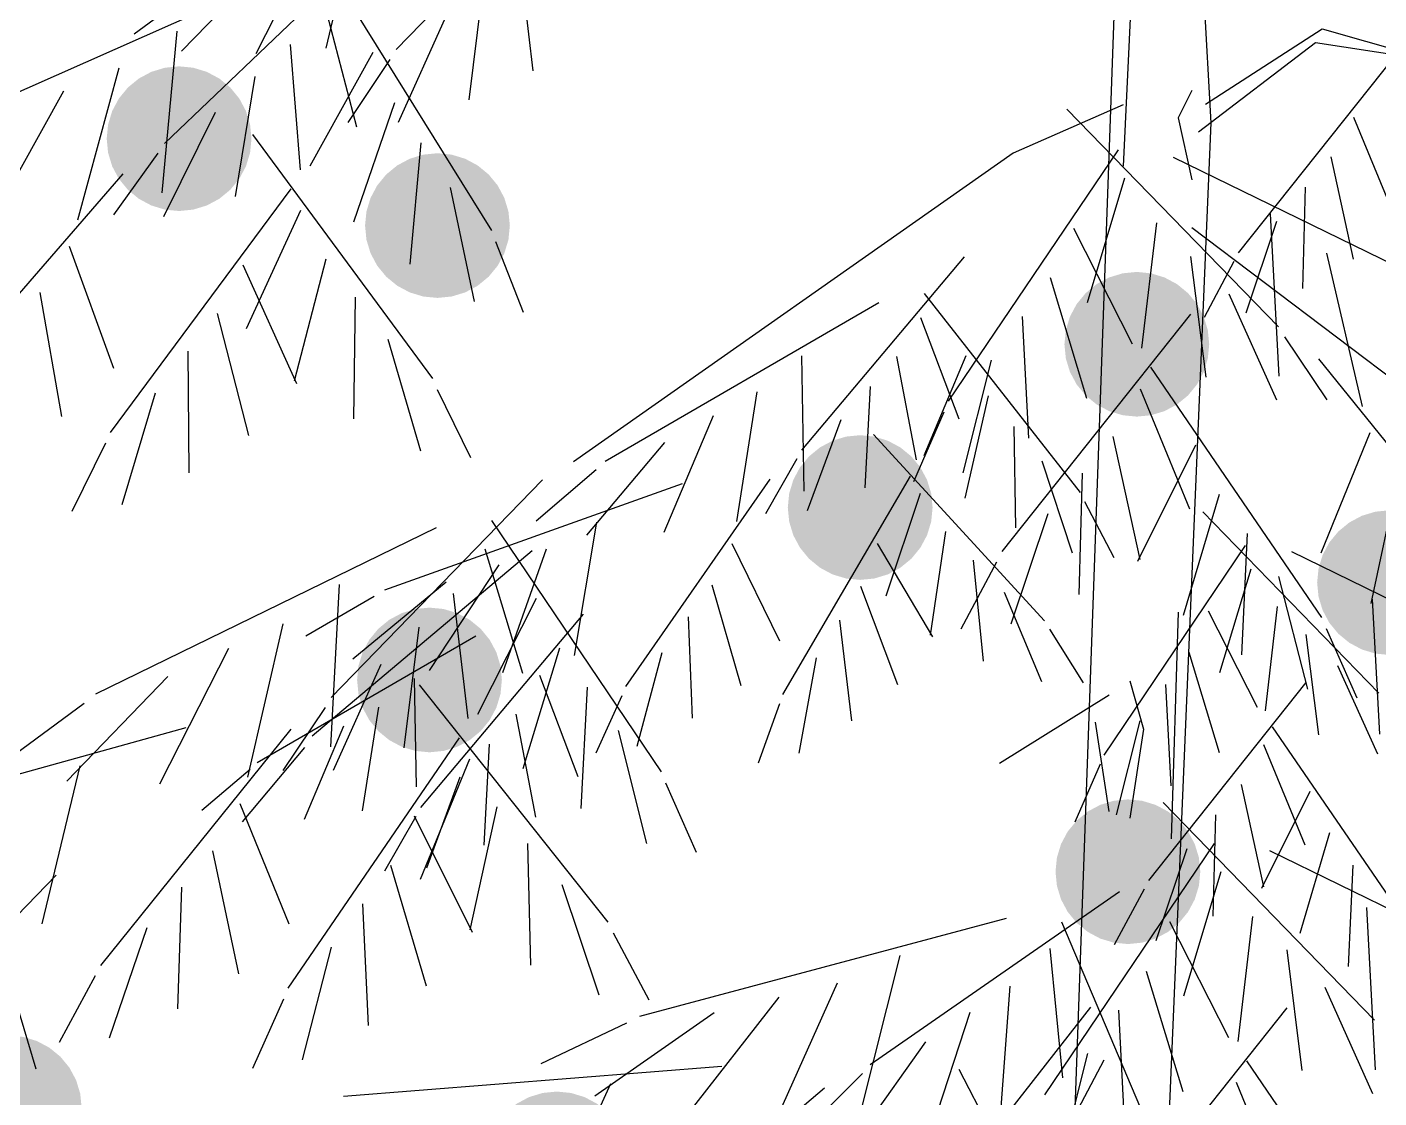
# Model space of a CAD drawing. Extents: x 0 to 1.57, y 0.06 to 3.19.
# Drawn here: x 0.4062 to 0.8731, y 1.1968 to 1.5669 of the extents above; entities that cross this region are included whole.
import ezdxf

# ---------------------------------------------------------------- set-up
doc = ezdxf.new("R2010")
doc.units = 0
doc.header["$LTSCALE"] = 1.2
doc.layers.get('0').update_dxf_attribs({"linetype": 'CONTINUOUS'})
doc.layers.add('ARQ-VEG', color=2, linetype='CONTINUOUS')

# ---------------------------------------------------------------- blocks, each defined once
blk = doc.blocks.new('*U12')
at = {"layer": 'ARQ-VEG'}
for points in [[(0.53562, 1.31814), (0.5313, 1.36203), (0.53562, 1.36434)], [(0.54031, 1.31672), (0.53562, 1.36434), (0.54031, 1.36576)], [(0.53562, 1.31814), (0.53562, 1.36434), (0.54031, 1.31672)], [(0.54519, 1.31624), (0.54031, 1.36576), (0.54519, 1.36624)], [(0.54031, 1.31672), (0.54031, 1.36576), (0.54519, 1.31624)], [(0.54519, 1.31624), (0.54519, 1.36624), (0.55007, 1.31672)], [(0.55007, 1.31672), (0.54519, 1.36624), (0.55007, 1.36576)], [(0.55007, 1.31672), (0.55007, 1.36576), (0.55476, 1.31814)], [(0.55476, 1.31814), (0.55007, 1.36576), (0.55476, 1.36434)], [(0.55476, 1.31814), (0.55476, 1.36434), (0.55908, 1.32045)], [(0.55908, 1.32045), (0.55476, 1.36434), (0.55908, 1.36203)], [(0.52751, 1.32356), (0.5244, 1.35513), (0.52751, 1.35892)], [(0.5313, 1.32045), (0.52751, 1.35892), (0.5313, 1.36203)], [(0.52751, 1.32356), (0.52751, 1.35892), (0.5313, 1.32045)], [(0.5313, 1.32045), (0.5313, 1.36203), (0.53562, 1.31814)], [(0.55908, 1.32045), (0.55908, 1.36203), (0.56287, 1.32356)], [(0.56287, 1.32356), (0.55908, 1.36203), (0.56287, 1.35892)], [(0.56287, 1.32356), (0.56287, 1.35892), (0.56598, 1.32735)], [(0.56598, 1.32735), (0.56287, 1.35892), (0.56598, 1.35513)], [(0.5244, 1.32735), (0.52209, 1.35081), (0.5244, 1.35513)], [(0.5244, 1.32735), (0.5244, 1.35513), (0.52751, 1.32356)], [(0.56598, 1.32735), (0.56598, 1.35513), (0.56829, 1.33167)], [(0.56829, 1.33167), (0.56598, 1.35513), (0.56829, 1.35081)], [(0.52209, 1.33167), (0.52067, 1.34612), (0.52209, 1.35081)], [(0.52209, 1.33167), (0.52209, 1.35081), (0.5244, 1.32735)], [(0.56829, 1.33167), (0.56829, 1.35081), (0.56971, 1.33636)], [(0.56971, 1.33636), (0.56829, 1.35081), (0.56971, 1.34612)], [(0.52067, 1.33636), (0.52019, 1.34124), (0.52067, 1.34612)], [(0.52067, 1.33636), (0.52067, 1.34612), (0.52209, 1.33167)], [(0.56971, 1.33636), (0.56971, 1.34612), (0.57019, 1.34124)]]:
    blk.add_solid(points, dxfattribs=at)
blk = doc.blocks.new('*U14')
at = {"layer": 'ARQ-VEG'}
for points in [[(0.86716, 1.35178), (0.86284, 1.39566), (0.86716, 1.39797)], [(0.87185, 1.35035), (0.86716, 1.39797), (0.87185, 1.39939)], [(0.86716, 1.35178), (0.86716, 1.39797), (0.87185, 1.35035)], [(0.87673, 1.34987), (0.87185, 1.39939), (0.87673, 1.39987)], [(0.87185, 1.35035), (0.87185, 1.39939), (0.87673, 1.34987)], [(0.87673, 1.34987), (0.87673, 1.39987), (0.8816, 1.35035)], [(0.8816, 1.35035), (0.87673, 1.39987), (0.8816, 1.39939)], [(0.8816, 1.35035), (0.8816, 1.39939), (0.88629, 1.35178)], [(0.88629, 1.35178), (0.8816, 1.39939), (0.88629, 1.39797)], [(0.88629, 1.35178), (0.88629, 1.39797), (0.89062, 1.35409)], [(0.89062, 1.35409), (0.88629, 1.39797), (0.89062, 1.39566)], [(0.85905, 1.3572), (0.85594, 1.38876), (0.85905, 1.39255)], [(0.86284, 1.35409), (0.85905, 1.39255), (0.86284, 1.39566)], [(0.85905, 1.3572), (0.85905, 1.39255), (0.86284, 1.35409)], [(0.86284, 1.35409), (0.86284, 1.39566), (0.86716, 1.35178)], [(0.89062, 1.35409), (0.89062, 1.39566), (0.8944, 1.3572)], [(0.8944, 1.3572), (0.89062, 1.39566), (0.8944, 1.39255)], [(0.8944, 1.3572), (0.8944, 1.39255), (0.89751, 1.36098)], [(0.89751, 1.36098), (0.8944, 1.39255), (0.89751, 1.38876)], [(0.85594, 1.36098), (0.85363, 1.38444), (0.85594, 1.38876)], [(0.85594, 1.36098), (0.85594, 1.38876), (0.85905, 1.3572)], [(0.89751, 1.36098), (0.89751, 1.38876), (0.89982, 1.36531)], [(0.89982, 1.36531), (0.89751, 1.38876), (0.89982, 1.38444)], [(0.85363, 1.36531), (0.85221, 1.37975), (0.85363, 1.38444)], [(0.85363, 1.36531), (0.85363, 1.38444), (0.85594, 1.36098)], [(0.89982, 1.36531), (0.89982, 1.38444), (0.90125, 1.37)], [(0.90125, 1.37), (0.89982, 1.38444), (0.90125, 1.37975)], [(0.85221, 1.37), (0.85173, 1.37487), (0.85221, 1.37975)], [(0.85221, 1.37), (0.85221, 1.37975), (0.85363, 1.36531)], [(0.90125, 1.37), (0.90125, 1.37975), (0.90173, 1.37487)]]:
    blk.add_solid(points, dxfattribs=at)
blk = doc.blocks.new('*U17')
at = {"layer": 'ARQ-VEG'}
for points in [[(0.44915, 1.5052), (0.44483, 1.54908), (0.44915, 1.55139)], [(0.45384, 1.50377), (0.44915, 1.55139), (0.45384, 1.55281)], [(0.44915, 1.5052), (0.44915, 1.55139), (0.45384, 1.50377)], [(0.45872, 1.50329), (0.45384, 1.55281), (0.45872, 1.55329)], [(0.45384, 1.50377), (0.45384, 1.55281), (0.45872, 1.50329)], [(0.45872, 1.50329), (0.45872, 1.55329), (0.46359, 1.50377)], [(0.46359, 1.50377), (0.45872, 1.55329), (0.46359, 1.55281)], [(0.46359, 1.50377), (0.46359, 1.55281), (0.46828, 1.5052)], [(0.46828, 1.5052), (0.46359, 1.55281), (0.46828, 1.55139)], [(0.46828, 1.5052), (0.46828, 1.55139), (0.47261, 1.50751)], [(0.47261, 1.50751), (0.46828, 1.55139), (0.47261, 1.54908)], [(0.44104, 1.51062), (0.43793, 1.54218), (0.44104, 1.54597)], [(0.44483, 1.50751), (0.44104, 1.54597), (0.44483, 1.54908)], [(0.44104, 1.51062), (0.44104, 1.54597), (0.44483, 1.50751)], [(0.44483, 1.50751), (0.44483, 1.54908), (0.44915, 1.5052)], [(0.47261, 1.50751), (0.47261, 1.54908), (0.47639, 1.51062)], [(0.47639, 1.51062), (0.47261, 1.54908), (0.47639, 1.54597)], [(0.47639, 1.51062), (0.47639, 1.54597), (0.4795, 1.5144)], [(0.4795, 1.5144), (0.47639, 1.54597), (0.4795, 1.54218)], [(0.43793, 1.5144), (0.43562, 1.53786), (0.43793, 1.54218)], [(0.43793, 1.5144), (0.43793, 1.54218), (0.44104, 1.51062)], [(0.4795, 1.5144), (0.4795, 1.54218), (0.48181, 1.51873)], [(0.48181, 1.51873), (0.4795, 1.54218), (0.48181, 1.53786)], [(0.43562, 1.51873), (0.4342, 1.53317), (0.43562, 1.53786)], [(0.43562, 1.51873), (0.43562, 1.53786), (0.43793, 1.5144)], [(0.48181, 1.51873), (0.48181, 1.53786), (0.48324, 1.52342)], [(0.48324, 1.52342), (0.48181, 1.53786), (0.48324, 1.53317)], [(0.4342, 1.52342), (0.43372, 1.52829), (0.4342, 1.53317)], [(0.4342, 1.52342), (0.4342, 1.53317), (0.43562, 1.51873)], [(0.48324, 1.52342), (0.48324, 1.53317), (0.48372, 1.52829)]]:
    blk.add_solid(points, dxfattribs=at)
blk = doc.blocks.new('*U63')
at = {"layer": 'ARQ-VEG'}
for points in [[(0.68905, 1.3763), (0.68436, 1.42391), (0.68905, 1.42534)], [(0.69393, 1.37582), (0.68905, 1.42534), (0.69393, 1.42582)], [(0.68905, 1.3763), (0.68905, 1.42534), (0.69393, 1.37582)], [(0.69393, 1.37582), (0.69393, 1.42582), (0.6988, 1.3763)], [(0.6988, 1.3763), (0.69393, 1.42582), (0.6988, 1.42534)], [(0.6988, 1.3763), (0.6988, 1.42534), (0.70349, 1.37772)], [(0.70349, 1.37772), (0.6988, 1.42534), (0.70349, 1.42391)], [(0.68004, 1.38003), (0.67625, 1.41849), (0.68004, 1.4216)], [(0.68436, 1.37772), (0.68004, 1.4216), (0.68436, 1.42391)], [(0.68004, 1.38003), (0.68004, 1.4216), (0.68436, 1.37772)], [(0.68436, 1.37772), (0.68436, 1.42391), (0.68905, 1.3763)], [(0.70349, 1.37772), (0.70349, 1.42391), (0.70781, 1.38003)], [(0.70781, 1.38003), (0.70349, 1.42391), (0.70781, 1.4216)], [(0.70781, 1.38003), (0.70781, 1.4216), (0.7116, 1.38314)], [(0.7116, 1.38314), (0.70781, 1.4216), (0.7116, 1.41849)], [(0.67314, 1.38693), (0.67083, 1.41038), (0.67314, 1.41471)], [(0.67625, 1.38314), (0.67314, 1.41471), (0.67625, 1.41849)], [(0.67314, 1.38693), (0.67314, 1.41471), (0.67625, 1.38314)], [(0.67625, 1.38314), (0.67625, 1.41849), (0.68004, 1.38003)], [(0.7116, 1.38314), (0.7116, 1.41849), (0.71471, 1.38693)], [(0.71471, 1.38693), (0.7116, 1.41849), (0.71471, 1.41471)], [(0.71471, 1.38693), (0.71471, 1.41471), (0.71702, 1.39125)], [(0.71702, 1.39125), (0.71471, 1.41471), (0.71702, 1.41038)], [(0.67083, 1.39125), (0.66941, 1.40569), (0.67083, 1.41038)], [(0.67083, 1.39125), (0.67083, 1.41038), (0.67314, 1.38693)], [(0.71702, 1.39125), (0.71702, 1.41038), (0.71845, 1.39594)], [(0.71845, 1.39594), (0.71702, 1.41038), (0.71845, 1.40569)], [(0.66941, 1.39594), (0.66893, 1.40082), (0.66941, 1.40569)], [(0.66941, 1.39594), (0.66941, 1.40569), (0.67083, 1.39125)], [(0.71845, 1.39594), (0.71845, 1.40569), (0.71893, 1.40082)]]:
    blk.add_solid(points, dxfattribs=at)
blk = doc.blocks.new('*U65')
at = {"layer": 'ARQ-VEG'}
for points in [[(0.38618, 1.17257), (0.38239, 1.21104), (0.38618, 1.21415)], [(0.3905, 1.17026), (0.38618, 1.21415), (0.3905, 1.21646)], [(0.38618, 1.17257), (0.38618, 1.21415), (0.3905, 1.17026)], [(0.39519, 1.16884), (0.3905, 1.21646), (0.39519, 1.21788)], [(0.3905, 1.17026), (0.3905, 1.21646), (0.39519, 1.16884)], [(0.40007, 1.16836), (0.39519, 1.21788), (0.40007, 1.21836)], [(0.39519, 1.16884), (0.39519, 1.21788), (0.40007, 1.16836)], [(0.40007, 1.16836), (0.40007, 1.21836), (0.40495, 1.16884)], [(0.40495, 1.16884), (0.40007, 1.21836), (0.40495, 1.21788)], [(0.40495, 1.16884), (0.40495, 1.21788), (0.40964, 1.17026)], [(0.40964, 1.17026), (0.40495, 1.21788), (0.40964, 1.21646)], [(0.40964, 1.17026), (0.40964, 1.21646), (0.41396, 1.17257)], [(0.41396, 1.17257), (0.40964, 1.21646), (0.41396, 1.21415)], [(0.41396, 1.17257), (0.41396, 1.21415), (0.41775, 1.17568)], [(0.41775, 1.17568), (0.41396, 1.21415), (0.41775, 1.21104)], [(0.38239, 1.17568), (0.37928, 1.20725), (0.38239, 1.21104)], [(0.38239, 1.17568), (0.38239, 1.21104), (0.38618, 1.17257)], [(0.41775, 1.17568), (0.41775, 1.21104), (0.42086, 1.17947)], [(0.42086, 1.17947), (0.41775, 1.21104), (0.42086, 1.20725)], [(0.37928, 1.17947), (0.37697, 1.20293), (0.37928, 1.20725)], [(0.37928, 1.17947), (0.37928, 1.20725), (0.38239, 1.17568)], [(0.42086, 1.17947), (0.42086, 1.20725), (0.42317, 1.18379)], [(0.42317, 1.18379), (0.42086, 1.20725), (0.42317, 1.20293)], [(0.37697, 1.18379), (0.37555, 1.19824), (0.37697, 1.20293)], [(0.37697, 1.18379), (0.37697, 1.20293), (0.37928, 1.17947)], [(0.42317, 1.18379), (0.42317, 1.20293), (0.42459, 1.18848)], [(0.42459, 1.18848), (0.42317, 1.20293), (0.42459, 1.19824)], [(0.37555, 1.18848), (0.37507, 1.19336), (0.37555, 1.19824)], [(0.37555, 1.18848), (0.37555, 1.19824), (0.37697, 1.18379)], [(0.42459, 1.18848), (0.42459, 1.19824), (0.42507, 1.19336)]]:
    blk.add_solid(points, dxfattribs=at)
blk = doc.blocks.new('*U103')
at = {"layer": 'ARQ-VEG'}
for points in [[(0.54306, 1.47374), (0.53837, 1.52135), (0.54306, 1.52278)], [(0.54794, 1.47326), (0.54306, 1.52278), (0.54794, 1.52326)], [(0.54306, 1.47374), (0.54306, 1.52278), (0.54794, 1.47326)], [(0.54794, 1.47326), (0.54794, 1.52326), (0.55282, 1.47374)], [(0.55282, 1.47374), (0.54794, 1.52326), (0.55282, 1.52278)], [(0.55282, 1.47374), (0.55282, 1.52278), (0.55751, 1.47516)], [(0.55751, 1.47516), (0.55282, 1.52278), (0.55751, 1.52135)], [(0.53405, 1.47747), (0.53026, 1.51593), (0.53405, 1.51904)], [(0.53837, 1.47516), (0.53405, 1.51904), (0.53837, 1.52135)], [(0.53405, 1.47747), (0.53405, 1.51904), (0.53837, 1.47516)], [(0.53837, 1.47516), (0.53837, 1.52135), (0.54306, 1.47374)], [(0.55751, 1.47516), (0.55751, 1.52135), (0.56183, 1.47747)], [(0.56183, 1.47747), (0.55751, 1.52135), (0.56183, 1.51904)], [(0.56183, 1.47747), (0.56183, 1.51904), (0.56562, 1.48058)], [(0.56562, 1.48058), (0.56183, 1.51904), (0.56562, 1.51593)], [(0.53026, 1.48058), (0.52715, 1.51215), (0.53026, 1.51593)], [(0.53026, 1.48058), (0.53026, 1.51593), (0.53405, 1.47747)], [(0.56562, 1.48058), (0.56562, 1.51593), (0.56873, 1.48437)], [(0.56873, 1.48437), (0.56562, 1.51593), (0.56873, 1.51215)], [(0.52715, 1.48437), (0.52484, 1.50782), (0.52715, 1.51215)], [(0.52715, 1.48437), (0.52715, 1.51215), (0.53026, 1.48058)], [(0.56873, 1.48437), (0.56873, 1.51215), (0.57104, 1.48869)], [(0.57104, 1.48869), (0.56873, 1.51215), (0.57104, 1.50782)], [(0.52484, 1.48869), (0.52342, 1.50313), (0.52484, 1.50782)], [(0.52484, 1.48869), (0.52484, 1.50782), (0.52715, 1.48437)], [(0.57104, 1.48869), (0.57104, 1.50782), (0.57246, 1.49338)], [(0.57246, 1.49338), (0.57104, 1.50782), (0.57246, 1.50313)], [(0.52342, 1.49338), (0.52294, 1.49826), (0.52342, 1.50313)], [(0.52342, 1.49338), (0.52342, 1.50313), (0.52484, 1.48869)], [(0.57246, 1.49338), (0.57246, 1.50313), (0.57294, 1.49826)]]:
    blk.add_solid(points, dxfattribs=at)
blk = doc.blocks.new('*U107')
at = {"layer": 'ARQ-VEG'}
for points in [[(0.7799, 1.43414), (0.77557, 1.47802), (0.7799, 1.48033)], [(0.78459, 1.43272), (0.7799, 1.48033), (0.78459, 1.48176)], [(0.7799, 1.43414), (0.7799, 1.48033), (0.78459, 1.43272)], [(0.78946, 1.43224), (0.78459, 1.48176), (0.78946, 1.48224)], [(0.78459, 1.43272), (0.78459, 1.48176), (0.78946, 1.43224)], [(0.78946, 1.43224), (0.78946, 1.48224), (0.79434, 1.43272)], [(0.79434, 1.43272), (0.78946, 1.48224), (0.79434, 1.48176)], [(0.79434, 1.43272), (0.79434, 1.48176), (0.79903, 1.43414)], [(0.79903, 1.43414), (0.79434, 1.48176), (0.79903, 1.48033)], [(0.79903, 1.43414), (0.79903, 1.48033), (0.80335, 1.43645)], [(0.80335, 1.43645), (0.79903, 1.48033), (0.80335, 1.47802)], [(0.77557, 1.43645), (0.77179, 1.47491), (0.77557, 1.47802)], [(0.77557, 1.43645), (0.77557, 1.47802), (0.7799, 1.43414)], [(0.80335, 1.43645), (0.80335, 1.47802), (0.80714, 1.43956)], [(0.80714, 1.43956), (0.80335, 1.47802), (0.80714, 1.47491)], [(0.76868, 1.44335), (0.76637, 1.4668), (0.76868, 1.47113)], [(0.77179, 1.43956), (0.76868, 1.47113), (0.77179, 1.47491)], [(0.76868, 1.44335), (0.76868, 1.47113), (0.77179, 1.43956)], [(0.77179, 1.43956), (0.77179, 1.47491), (0.77557, 1.43645)], [(0.80714, 1.43956), (0.80714, 1.47491), (0.81025, 1.44335)], [(0.81025, 1.44335), (0.80714, 1.47491), (0.81025, 1.47113)], [(0.81025, 1.44335), (0.81025, 1.47113), (0.81256, 1.44767)], [(0.81256, 1.44767), (0.81025, 1.47113), (0.81256, 1.4668)], [(0.76637, 1.44767), (0.76494, 1.46211), (0.76637, 1.4668)], [(0.76637, 1.44767), (0.76637, 1.4668), (0.76868, 1.44335)], [(0.81256, 1.44767), (0.81256, 1.4668), (0.81398, 1.45236)], [(0.81398, 1.45236), (0.81256, 1.4668), (0.81398, 1.46211)], [(0.76494, 1.45236), (0.76446, 1.45724), (0.76494, 1.46211)], [(0.76494, 1.45236), (0.76494, 1.46211), (0.76637, 1.44767)], [(0.81398, 1.45236), (0.81398, 1.46211), (0.81446, 1.45724)]]:
    blk.add_solid(points, dxfattribs=at)
blk = doc.blocks.new('*U109')
at = {"layer": 'ARQ-VEG'}
for points in [[(0.77681, 1.25188), (0.77249, 1.29576), (0.77681, 1.29807)], [(0.7815, 1.25046), (0.77681, 1.29807), (0.7815, 1.29949)], [(0.77681, 1.25188), (0.77681, 1.29807), (0.7815, 1.25046)], [(0.78638, 1.24997), (0.7815, 1.29949), (0.78638, 1.29997)], [(0.7815, 1.25046), (0.7815, 1.29949), (0.78638, 1.24997)], [(0.78638, 1.24997), (0.78638, 1.29997), (0.79126, 1.25046)], [(0.79126, 1.25046), (0.78638, 1.29997), (0.79126, 1.29949)], [(0.79126, 1.25046), (0.79126, 1.29949), (0.79595, 1.25188)], [(0.79595, 1.25188), (0.79126, 1.29949), (0.79595, 1.29807)], [(0.79595, 1.25188), (0.79595, 1.29807), (0.80027, 1.25419)], [(0.80027, 1.25419), (0.79595, 1.29807), (0.80027, 1.29576)], [(0.77249, 1.25419), (0.7687, 1.29265), (0.77249, 1.29576)], [(0.77249, 1.25419), (0.77249, 1.29576), (0.77681, 1.25188)], [(0.80027, 1.25419), (0.80027, 1.29576), (0.80406, 1.2573)], [(0.80406, 1.2573), (0.80027, 1.29576), (0.80406, 1.29265)], [(0.76559, 1.26109), (0.76328, 1.28454), (0.76559, 1.28886)], [(0.7687, 1.2573), (0.76559, 1.28886), (0.7687, 1.29265)], [(0.76559, 1.26109), (0.76559, 1.28886), (0.7687, 1.2573)], [(0.7687, 1.2573), (0.7687, 1.29265), (0.77249, 1.25419)], [(0.80406, 1.2573), (0.80406, 1.29265), (0.80716, 1.26109)], [(0.80716, 1.26109), (0.80406, 1.29265), (0.80716, 1.28886)], [(0.80716, 1.26109), (0.80716, 1.28886), (0.80947, 1.26541)], [(0.80947, 1.26541), (0.80716, 1.28886), (0.80947, 1.28454)], [(0.76328, 1.26541), (0.76186, 1.27985), (0.76328, 1.28454)], [(0.76328, 1.26541), (0.76328, 1.28454), (0.76559, 1.26109)], [(0.80947, 1.26541), (0.80947, 1.28454), (0.8109, 1.2701)], [(0.8109, 1.2701), (0.80947, 1.28454), (0.8109, 1.27985)], [(0.76186, 1.2701), (0.76138, 1.27497), (0.76186, 1.27985)], [(0.76186, 1.2701), (0.76186, 1.27985), (0.76328, 1.26541)], [(0.8109, 1.2701), (0.8109, 1.27985), (0.81138, 1.27497)]]:
    blk.add_solid(points, dxfattribs=at)
blk = doc.blocks.new('*U110')
at = {"layer": 'ARQ-VEG'}
for points in [[(0.5796, 1.1509), (0.57528, 1.19479), (0.5796, 1.1971)], [(0.58429, 1.14948), (0.5796, 1.1971), (0.58429, 1.19852)], [(0.5796, 1.1509), (0.5796, 1.1971), (0.58429, 1.14948)], [(0.58917, 1.149), (0.58429, 1.19852), (0.58917, 1.199)], [(0.58429, 1.14948), (0.58429, 1.19852), (0.58917, 1.149)], [(0.58917, 1.149), (0.58917, 1.199), (0.59405, 1.14948)], [(0.59405, 1.14948), (0.58917, 1.199), (0.59405, 1.19852)], [(0.59405, 1.14948), (0.59405, 1.19852), (0.59874, 1.1509)], [(0.59874, 1.1509), (0.59405, 1.19852), (0.59874, 1.1971)], [(0.59874, 1.1509), (0.59874, 1.1971), (0.60306, 1.15321)], [(0.60306, 1.15321), (0.59874, 1.1971), (0.60306, 1.19479)], [(0.57149, 1.15632), (0.56838, 1.18789), (0.57149, 1.19168)], [(0.57528, 1.15321), (0.57149, 1.19168), (0.57528, 1.19479)], [(0.57149, 1.15632), (0.57149, 1.19168), (0.57528, 1.15321)], [(0.57528, 1.15321), (0.57528, 1.19479), (0.5796, 1.1509)], [(0.60306, 1.15321), (0.60306, 1.19479), (0.60685, 1.15632)], [(0.60685, 1.15632), (0.60306, 1.19479), (0.60685, 1.19168)], [(0.60685, 1.15632), (0.60685, 1.19168), (0.60996, 1.16011)], [(0.60996, 1.16011), (0.60685, 1.19168), (0.60996, 1.18789)], [(0.56838, 1.16011), (0.56607, 1.18357), (0.56838, 1.18789)], [(0.56838, 1.16011), (0.56838, 1.18789), (0.57149, 1.15632)], [(0.60996, 1.16011), (0.60996, 1.18789), (0.61227, 1.16443)], [(0.61227, 1.16443), (0.60996, 1.18789), (0.61227, 1.18357)], [(0.56607, 1.16443), (0.56465, 1.17888), (0.56607, 1.18357)], [(0.56607, 1.16443), (0.56607, 1.18357), (0.56838, 1.16011)], [(0.61227, 1.16443), (0.61227, 1.18357), (0.61369, 1.16912)], [(0.61369, 1.16912), (0.61227, 1.18357), (0.61369, 1.17888)], [(0.56465, 1.16912), (0.56417, 1.174), (0.56465, 1.17888)], [(0.56465, 1.16912), (0.56465, 1.17888), (0.56607, 1.16443)], [(0.61369, 1.16912), (0.61369, 1.17888), (0.61417, 1.174)]]:
    blk.add_solid(points, dxfattribs=at)

msp = doc.modelspace()

# ---------------------------------------------------------------- linework, layer by layer
for p, q in [((0.60665, 1.63433, 94.63282), (0.53366, 1.55914, 94.63282)), ((0.51928, 1.60195, 94.63282), (0.50945, 1.55957, 94.63282)), ((0.52941, 1.599, 94.63282), (0.45366, 1.5266, 94.63282)), ((0.50424, 1.59507, 94.63282), (0.48521, 1.5576, 94.63282)), ((0.57578, 1.595, 94.63282), (0.58088, 1.55179, 94.63282)), ((0.4875, 1.5874, 94.63282), (0.45957, 1.55848, 94.63282)), ((0.49212, 1.58382, 94.63282), (0.37238, 1.53072, 94.63282)), ((0.51128, 1.58561, 94.63282), (0.56659, 1.49661, 94.63282)), ((0.56395, 1.58344, 94.63282), (0.55874, 1.54173, 94.63282)), ((0.46433, 1.57994, 94.63282), (0.44324, 1.56437, 94.63282)), ((0.50862, 1.5759, 94.63282), (0.51994, 1.53243, 94.63282)), ((0.5508, 1.57055, 94.63282), (0.53432, 1.53388, 94.63282)), ((0.45789, 1.56544, 94.63282), (0.4528, 1.50953, 94.63282)), ((0.49709, 1.56086, 94.63282), (0.50056, 1.51749, 94.63282)), ((0.52565, 1.55805, 94.63282), (0.50386, 1.51878, 94.63282)), ((0.53153, 1.55568, 94.63282), (0.51696, 1.53389, 94.63282)), ((0.87879, 1.55718, 94.63282), (0.82445, 1.48884, 94.63282)), ((0.43796, 1.55264, 94.63282), (0.42369, 1.50016, 94.63282)), ((0.48483, 1.54975, 94.63282), (0.47806, 1.50827, 94.63282)), ((0.41884, 1.54475, 94.63282), (0.39332, 1.49884, 94.63282)), ((0.47121, 1.53736, 94.63282), (0.45336, 1.50133, 94.63282)), ((0.53307, 1.54062, 94.63282), (0.5189, 1.49948, 94.63282)), ((0.76534, 1.53847, 94.63282), (0.83833, 1.46328, 94.63282)), ((0.86425, 1.53576, 94.63282), (0.87851, 1.50115, 94.63282)), ((0.48411, 1.52977, 94.63282), (0.54621, 1.44537, 94.63282)), ((0.54217, 1.5268, 94.63282), (0.53839, 1.48494, 94.63282)), ((0.45139, 1.52323, 94.63282), (0.43602, 1.50199, 94.63282)), ((0.78296, 1.52441, 94.63282), (0.72434, 1.43755, 94.63282)), ((0.85642, 1.52204, 94.63282), (0.8642, 1.48662, 94.63282)), ((0.80204, 1.5219, 94.63282), (0.9197, 1.46436, 94.63282)), ((0.43933, 1.5161, 94.63282), (0.37059, 1.43701, 94.63282)), ((0.78525, 1.51461, 94.63282), (0.77231, 1.4716, 94.63282)), ((0.49729, 1.51095, 94.63282), (0.43494, 1.42673, 94.63282)), ((0.55228, 1.51141, 94.63282), (0.56058, 1.47207, 94.63282)), ((0.84757, 1.51148, 94.63282), (0.84667, 1.47647, 94.63282)), ((0.50059, 1.50342, 94.63282), (0.48193, 1.46257, 94.63282)), ((0.79621, 1.49915, 94.63282), (0.79111, 1.45594, 94.63282)), ((0.83772, 1.49971, 94.63282), (0.82706, 1.46795, 94.63282)), ((0.83555, 1.50226, 94.63282), (0.83854, 1.4462, 94.63282)), ((0.76756, 1.49741, 94.63282), (0.78787, 1.45735, 94.63282)), ((0.42076, 1.49118, 94.63282), (0.43605, 1.44894, 94.63282)), ((0.56795, 1.49278, 94.63282), (0.57755, 1.46839, 94.63282)), ((0.48073, 1.48465, 94.63282), (0.49927, 1.44374, 94.63282)), ((0.50936, 1.48662, 94.63282), (0.49844, 1.4445, 94.63282)), ((0.72984, 1.48747, 94.63282), (0.67362, 1.42065, 94.63282)), ((0.80804, 1.48758, 94.63282), (0.81325, 1.44588, 94.63282)), ((0.82296, 1.4858, 94.63282), (0.81267, 1.46653, 94.63282)), ((0.85499, 1.48872, 94.63282), (0.86729, 1.43574, 94.63282)), ((0.75949, 1.48027, 94.63282), (0.77211, 1.43863, 94.63282)), ((0.41066, 1.47514, 94.63282), (0.41813, 1.43227, 94.63282)), ((0.5195, 1.47355, 94.63282), (0.519, 1.43153, 94.63282)), ((0.70032, 1.47153, 94.63282), (0.60591, 1.41673, 94.63282)), ((0.71603, 1.47474, 94.63282), (0.76989, 1.40601, 94.63282)), ((0.82119, 1.47469, 94.63282), (0.83767, 1.43803, 94.63282)), ((0.47192, 1.46787, 94.63282), (0.48271, 1.42572, 94.63282)), ((0.71471, 1.46645, 94.63282), (0.72801, 1.43147, 94.63282)), ((0.80801, 1.46759, 94.63282), (0.74279, 1.38558, 94.63282)), ((0.74988, 1.4668, 94.63282), (0.75209, 1.42483, 94.63282)), ((0.53078, 1.459, 94.63282), (0.54213, 1.42043, 94.63282)), ((0.84046, 1.45983, 94.63282), (0.85503, 1.43803, 94.63282)), ((0.46173, 1.45484, 94.63282), (0.4621, 1.41281, 94.63282)), ((0.67362, 1.45321, 94.63282), (0.67446, 1.40644, 94.63282)), ((0.70651, 1.45296, 94.63282), (0.7133, 1.41734, 94.63282)), ((0.73042, 1.45321, 94.63282), (0.71592, 1.41871, 94.63282)), ((0.85225, 1.45226, 94.63282), (0.91798, 1.37065, 94.63282)), ((0.7392, 1.4518, 94.63282), (0.72943, 1.4128, 94.63282)), ((0.79413, 1.44928, 94.63282), (0.85329, 1.36279, 94.63282)), ((0.69736, 1.44264, 94.63282), (0.6955, 1.40767, 94.63282)), ((0.45041, 1.44032, 94.63282), (0.43894, 1.40179, 94.63282)), ((0.54786, 1.44165, 94.63282), (0.55933, 1.41808, 94.63282)), ((0.65827, 1.44081, 94.63282), (0.65118, 1.39604, 94.63282)), ((0.73815, 1.43943, 94.63282), (0.73012, 1.40407, 94.63282)), ((0.79056, 1.44188, 94.63282), (0.80767, 1.40036, 94.63282)), ((0.72285, 1.43377, 94.63282), (0.71234, 1.40976, 94.63282)), ((0.64314, 1.43255, 94.63282), (0.62615, 1.39221, 94.63282)), ((0.68719, 1.43115, 94.63282), (0.67566, 1.3997, 94.63282)), ((0.74693, 1.42881, 94.63282), (0.74758, 1.39379, 94.63282)), ((0.69857, 1.42603, 94.63282), (0.75763, 1.36171, 94.63282)), ((0.78117, 1.42542, 94.63282), (0.7905, 1.38292, 94.63282)), ((0.86987, 1.42665, 94.63282), (0.85302, 1.38502, 94.63282)), ((0.43328, 1.42303, 94.63282), (0.42173, 1.39949, 94.63282)), ((0.62631, 1.42334, 94.63282), (0.59944, 1.39122, 94.63282)), ((0.8097, 1.42238, 94.63282), (0.78964, 1.38219, 94.63282)), ((0.67205, 1.41765, 94.63282), (0.66123, 1.39868, 94.63282)), ((0.7567, 1.41697, 94.63282), (0.76713, 1.38513, 94.63282)), ((0.58424, 1.41041, 94.63282), (0.51126, 1.33522, 94.63282)), ((0.6028, 1.41387, 94.63282), (0.58204, 1.39613, 94.63282)), ((0.6627, 1.41066, 94.63282), (0.61289, 1.33894, 94.63282)), ((0.71119, 1.41162, 94.63282), (0.66713, 1.33623, 94.63282)), ((0.77054, 1.41274, 94.63282), (0.76946, 1.37073, 94.63282)), ((0.87936, 1.41025, 94.63282), (0.87029, 1.36769, 94.63282)), ((0.63248, 1.40897, 94.63282), (0.52968, 1.37227, 94.63282)), ((0.7146, 1.40569, 94.63282), (0.70283, 1.37016, 94.63282)), ((0.81788, 1.40528, 94.63282), (0.80552, 1.36356, 94.63282)), ((0.77136, 1.40296, 94.63282), (0.78151, 1.38361, 94.63282)), ((0.56663, 1.39635, 94.63282), (0.62524, 1.30949, 94.63282)), ((0.75872, 1.39862, 94.63282), (0.74593, 1.36051, 94.63282)), ((0.81225, 1.39939, 94.63282), (0.87307, 1.33673, 94.63282)), ((0.54755, 1.39385, 94.63282), (0.42988, 1.3363, 94.63282)), ((0.6029, 1.39582, 94.63282), (0.5952, 1.34967, 94.63282)), ((0.72337, 1.39256, 94.63282), (0.71813, 1.35668, 94.63282)), ((0.82757, 1.39188, 94.63282), (0.82562, 1.3499, 94.63282)), ((0.64957, 1.38834, 94.63282), (0.66604, 1.35473, 94.63282)), ((0.69984, 1.38834, 94.63282), (0.71889, 1.35612, 94.63282)), ((0.82693, 1.38767, 94.63282), (0.77809, 1.31528, 94.63282)), ((0.56434, 1.38655, 94.63282), (0.57728, 1.34354, 94.63282)), ((0.58554, 1.38642, 94.63282), (0.57043, 1.34369, 94.63282)), ((0.73296, 1.38265, 94.63282), (0.73634, 1.34779, 94.63282)), ((0.84283, 1.38558, 94.63282), (0.94089, 1.33762, 94.63282)), ((0.56917, 1.38105, 94.63282), (0.54511, 1.34447, 94.63282)), ((0.74101, 1.38193, 94.63282), (0.72866, 1.3588, 94.63282)), ((0.82884, 1.3795, 94.63282), (0.81806, 1.34366, 94.63282)), ((0.51403, 1.3742, 94.63282), (0.51105, 1.31814, 94.63282)), ((0.55094, 1.37505, 94.63282), (0.51867, 1.34837, 94.63282)), ((0.64265, 1.37414, 94.63282), (0.65271, 1.3393, 94.63282)), ((0.69405, 1.37365, 94.63282), (0.70679, 1.3397, 94.63282)), ((0.83834, 1.37694, 94.63282), (0.84836, 1.33801, 94.63282)), ((0.52609, 1.37003, 94.63282), (0.50245, 1.35636, 94.63282)), ((0.55337, 1.37109, 94.63282), (0.55847, 1.32788, 94.63282)), ((0.58202, 1.36935, 94.63282), (0.56172, 1.32929, 94.63282)), ((0.74362, 1.37161, 94.63282), (0.7565, 1.34069, 94.63282)), ((0.87076, 1.36921, 94.63282), (0.87325, 1.32249, 94.63282)), ((0.59829, 1.36393, 94.63282), (0.54208, 1.29711, 94.63282)), ((0.8141, 1.36517, 94.63282), (0.83102, 1.33178, 94.63282)), ((0.83798, 1.36661, 94.63282), (0.83373, 1.3306, 94.63282)), ((0.4946, 1.36066, 94.63282), (0.4823, 1.30768, 94.63282)), ((0.54155, 1.35952, 94.63282), (0.53634, 1.31782, 94.63282)), ((0.6345, 1.36303, 94.63282), (0.63587, 1.32803, 94.63282)), ((0.68679, 1.36193, 94.63282), (0.69089, 1.32715, 94.63282)), ((0.75933, 1.35878, 94.63282), (0.77096, 1.34029, 94.63282)), ((0.85481, 1.35902, 94.63282), (0.86547, 1.33507, 94.63282)), ((0.56123, 1.35643, 94.63282), (0.48571, 1.31259, 94.63282)), ((0.84783, 1.35698, 94.63282), (0.85217, 1.32222, 94.63282)), ((0.47579, 1.35206, 94.63282), (0.45201, 1.30522, 94.63282)), ((0.5901, 1.35221, 94.63282), (0.57747, 1.31057, 94.63282)), ((0.62543, 1.35064, 94.63282), (0.61685, 1.31826, 94.63282)), ((0.80738, 1.35088, 94.63282), (0.81789, 1.31618, 94.63282)), ((0.52839, 1.34663, 94.63282), (0.51191, 1.30997, 94.63282)), ((0.67872, 1.34888, 94.63282), (0.67269, 1.31593, 94.63282)), ((0.85879, 1.34623, 94.63282), (0.87253, 1.31568, 94.63282)), ((0.45486, 1.34247, 94.63282), (0.41996, 1.30632, 94.63282)), ((0.53988, 1.34177, 94.63282), (0.54054, 1.30435, 94.63282)), ((0.58316, 1.34291, 94.63282), (0.59646, 1.30793, 94.63282)), ((0.84781, 1.34032, 94.63282), (0.79346, 1.27197, 94.63282)), ((0.54158, 1.33953, 94.63282), (0.60679, 1.25752, 94.63282)), ((0.5997, 1.33874, 94.63282), (0.5975, 1.29677, 94.63282)), ((0.6116, 1.33581, 94.63282), (0.60258, 1.31591, 94.63282)), ((0.79937, 1.33966, 94.63282), (0.80121, 1.30469, 94.63282)), ((0.42591, 1.33314, 94.63282), (0.39955, 1.31368, 94.63282)), ((0.50912, 1.33177, 94.63282), (0.49456, 1.30998, 94.63282)), ((0.52759, 1.33185, 94.63282), (0.52192, 1.29604, 94.63282)), ((0.66609, 1.33301, 94.63282), (0.65865, 1.31247, 94.63282)), ((0.57496, 1.32942, 94.63282), (0.58176, 1.2938, 94.63282)), ((0.79047, 1.32716, 94.63282), (0.78232, 1.29466, 94.63282)), ((0.46102, 1.32475, 94.63282), (0.33485, 1.28958, 94.63282)), ((0.49733, 1.3242, 94.63282), (0.4316, 1.24259, 94.63282)), ((0.51549, 1.32524, 94.63282), (0.5019, 1.29297, 94.63282)), ((0.61038, 1.32374, 94.63282), (0.62016, 1.28474, 94.63282)), ((0.83624, 1.32505, 94.63282), (0.88554, 1.25298, 94.63282)), ((0.50203, 1.31787, 94.63282), (0.48053, 1.29218, 94.63282)), ((0.55545, 1.32122, 94.63282), (0.4963, 1.23473, 94.63282)), ((0.56582, 1.3191, 94.63282), (0.56395, 1.28413, 94.63282)), ((0.83326, 1.31889, 94.63282), (0.84752, 1.28429, 94.63282)), ((0.55903, 1.31382, 94.63282), (0.54192, 1.2723, 94.63282)), ((0.77684, 1.31214, 94.63282), (0.76808, 1.29212, 94.63282)), ((0.42449, 1.31153, 94.63282), (0.41135, 1.25695, 94.63282)), ((0.48322, 1.3103, 94.63282), (0.46661, 1.29611, 94.63282)), ((0.55564, 1.30761, 94.63282), (0.54411, 1.27616, 94.63282)), ((0.62674, 1.30572, 94.63282), (0.63724, 1.2817, 94.63282)), ((0.82544, 1.30517, 94.63282), (0.83322, 1.26976, 94.63282)), ((0.84921, 1.30264, 94.63282), (0.8325, 1.26915, 94.63282)), ((0.47972, 1.29859, 94.63282), (0.49657, 1.25696, 94.63282)), ((0.79856, 1.29884, 94.63282), (0.87154, 1.22365, 94.63282)), ((0.54051, 1.29411, 94.63282), (0.52969, 1.27514, 94.63282)), ((0.53989, 1.29432, 94.63282), (0.55994, 1.25413, 94.63282)), ((0.56842, 1.29736, 94.63282), (0.55909, 1.25486, 94.63282)), ((0.81658, 1.29461, 94.63282), (0.81569, 1.2596, 94.63282)), ((0.57905, 1.28468, 94.63282), (0.58012, 1.24267, 94.63282)), ((0.81618, 1.28478, 94.63282), (0.75756, 1.19792, 94.63282)), ((0.85603, 1.28839, 94.63282), (0.84573, 1.25363, 94.63282)), ((0.47023, 1.28219, 94.63282), (0.47929, 1.23963, 94.63282)), ((0.80673, 1.28284, 94.63282), (0.79608, 1.25108, 94.63282)), ((0.83526, 1.28227, 94.63282), (0.95292, 1.22473, 94.63282)), ((0.53171, 1.27722, 94.63282), (0.54407, 1.2355, 94.63282)), ((0.81846, 1.27497, 94.63282), (0.80553, 1.23196, 94.63282)), ((0.86411, 1.27722, 94.63282), (0.86249, 1.24224, 94.63282)), ((0.41626, 1.27375, 94.63282), (0.34328, 1.19856, 94.63282)), ((0.59087, 1.27056, 94.63282), (0.60365, 1.23245, 94.63282)), ((0.45952, 1.26958, 94.63282), (0.45818, 1.22758, 94.63282)), ((0.78349, 1.26807, 94.63282), (0.69743, 1.20828, 94.63282)), ((0.79197, 1.26893, 94.63282), (0.78168, 1.24966, 94.63282)), ((0.52202, 1.26382, 94.63282), (0.52396, 1.22184, 94.63282)), ((0.86877, 1.26262, 94.63282), (0.87175, 1.20656, 94.63282)), ((0.7443, 1.25885, 94.63282), (0.61777, 1.22496, 94.63282)), ((0.7635, 1.25765, 94.63282), (0.80436, 1.16115, 94.63282)), ((0.80078, 1.25778, 94.63282), (0.82108, 1.21772, 94.63282)), ((0.82943, 1.25951, 94.63282), (0.82433, 1.2163, 94.63282)), ((0.44761, 1.25553, 94.63282), (0.43459, 1.2175, 94.63282)), ((0.60858, 1.25387, 94.63282), (0.62093, 1.23075, 94.63282)), ((0.39636, 1.24988, 94.63282), (0.4093, 1.20688, 94.63282)), ((0.51124, 1.24888, 94.63282), (0.50123, 1.20995, 94.63282)), ((0.75937, 1.24846, 94.63282), (0.76382, 1.20377, 94.63282)), ((0.84125, 1.24795, 94.63282), (0.84647, 1.20625, 94.63282)), ((0.70763, 1.246, 94.63282), (0.69395, 1.19155, 94.63282)), ((0.42979, 1.23895, 94.63282), (0.4173, 1.21591, 94.63282)), ((0.79271, 1.24063, 94.63282), (0.80533, 1.19899, 94.63282)), ((0.68596, 1.23644, 94.63282), (0.66372, 1.18681, 94.63282)), ((0.74565, 1.2354, 94.63282), (0.74236, 1.19201, 94.63282)), ((0.85441, 1.23506, 94.63282), (0.87089, 1.19839, 94.63282)), ((0.49478, 1.23096, 94.63282), (0.48412, 1.20701, 94.63282)), ((0.66585, 1.23161, 94.63282), (0.63353, 1.19021, 94.63282)), ((0.77343, 1.2282, 94.63282), (0.74581, 1.19278, 94.63282)), ((0.84123, 1.22796, 94.63282), (0.77601, 1.14594, 94.63282)), ((0.64348, 1.22622, 94.63282), (0.60228, 1.19744, 94.63282)), ((0.73182, 1.22632, 94.63282), (0.7187, 1.18639, 94.63282)), ((0.7831, 1.22717, 94.63282), (0.78531, 1.1852, 94.63282)), ((0.61326, 1.22262, 94.63282), (0.58366, 1.20858, 94.63282)), ((0.71644, 1.21619, 94.63282), (0.69323, 1.18337, 94.63282)), ((0.77806, 1.20982, 94.63282), (0.75768, 1.17138, 94.63282)), ((0.77242, 1.21216, 94.63282), (0.76265, 1.17317, 94.63282)), ((0.82735, 1.20964, 94.63282), (0.88651, 1.12315, 94.63282)), ((0.64611, 1.20764, 94.63282), (0.51554, 1.19734, 94.63282)), ((0.69467, 1.2053, 94.63282), (0.67619, 1.18671, 94.63282)), ((0.72801, 1.20669, 94.63282), (0.77627, 1.11368, 94.63282)), ((0.60773, 1.20168, 94.63282), (0.58436, 1.15063, 94.63282)), ((0.68165, 1.20013, 94.63282), (0.60148, 1.13266, 94.63282)), ((0.82377, 1.20225, 94.63282), (0.84089, 1.16072, 94.63282))]:
    msp.add_line(p, q)
at = {"layer": 'ARQ-VEG'}
for p, q in [((0.7279, 0.07217, 94.63282), (0.79702, 1.99808, 94.63282)), ((0.80376, 1.72936, 94.63282), (0.81507, 1.53379, 94.63282)), ((0.78944, 1.61612, 94.63282), (0.7847, 1.51884, 94.63282)), ((0.81317, 1.5402, 94.63282), (0.8535, 1.5663, 94.63282)), ((0.8535, 1.5663, 94.63282), (0.88672, 1.55681, 94.63282)), ((0.81079, 1.53071, 94.63282), (0.85113, 1.56155, 94.63282)), ((0.85113, 1.56155, 94.63282), (0.88197, 1.55681, 94.63282)), ((0.80842, 1.54494, 94.63282), (0.80368, 1.53545, 94.63282)), ((0.7847, 1.53994, 94.63282), (0.74673, 1.52333, 94.63282)), ((0.81507, 1.53379, 94.63282), (0.79466, 1.04992, 94.63282)), ((0.80368, 1.53545, 94.63282), (0.80842, 1.5141, 94.63282)), ((0.74673, 1.52333, 94.63282), (0.59489, 1.41656, 94.63282)), ((0.9057, 1.42394, 94.63282), (0.80842, 1.49749, 94.63282)), ((0.50473, 1.32192, 94.63282), (0.58065, 1.38598, 94.63282)), ((0.80368, 1.36462, 94.63282), (0.8013, 1.28633, 94.63282)), ((0.78707, 1.3409, 94.63282), (0.79181, 1.32429, 94.63282)), ((0.74199, 1.31243, 94.63282), (0.77995, 1.33615, 94.63282)), ((0.77995, 1.29582, 94.63282), (0.77521, 1.32666, 94.63282)), ((0.79181, 1.32429, 94.63282), (0.78707, 1.29345, 94.63282))]:
    msp.add_line(p, q, dxfattribs=at)

# ---------------------------------------------------------------- block references
for name in ['*U17', '*U103', '*U107', '*U63', '*U14', '*U12', '*U109', '*U65', '*U110']:
    msp.add_blockref(name, (0, 0), dxfattribs=at)

doc.saveas('drawing.dxf')
